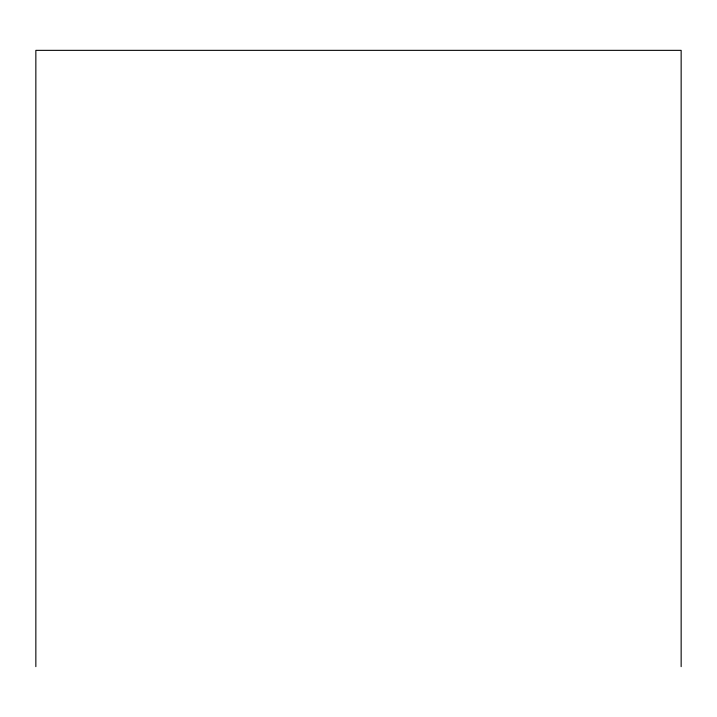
<?xml version="1.0" encoding="UTF-8"?>
<svg xmlns="http://www.w3.org/2000/svg" width="717" height="717" viewBox="0 0 717 717"><rect width="100%" height="100%" fill="white"/><g stroke="black" fill="none" stroke-linecap="round" stroke-linejoin="round"><path stroke-width="1.08" d="M681.15 666.649L681.15 50.351L35.85 50.351L35.85 666.649"/></g></svg>
